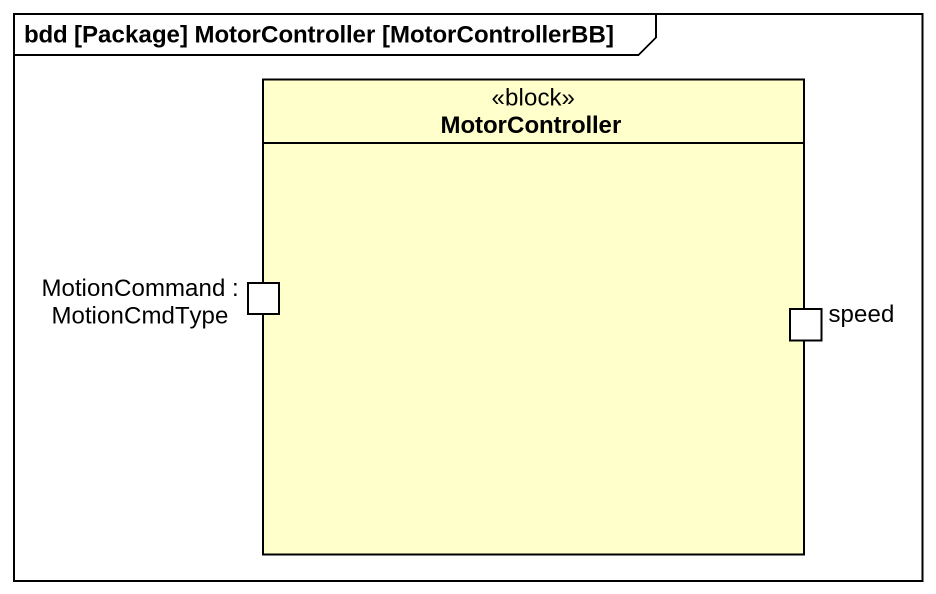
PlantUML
@startuml
mainframe bdd [Package] MotorController [MotorControllerBB]
rectangle MotorController <<block>> {
  port "MotionCommand : MotionCmdType" as MotionCommand <<FlowPort>>
  port speed <<FlowPort>>
}
@enduml
